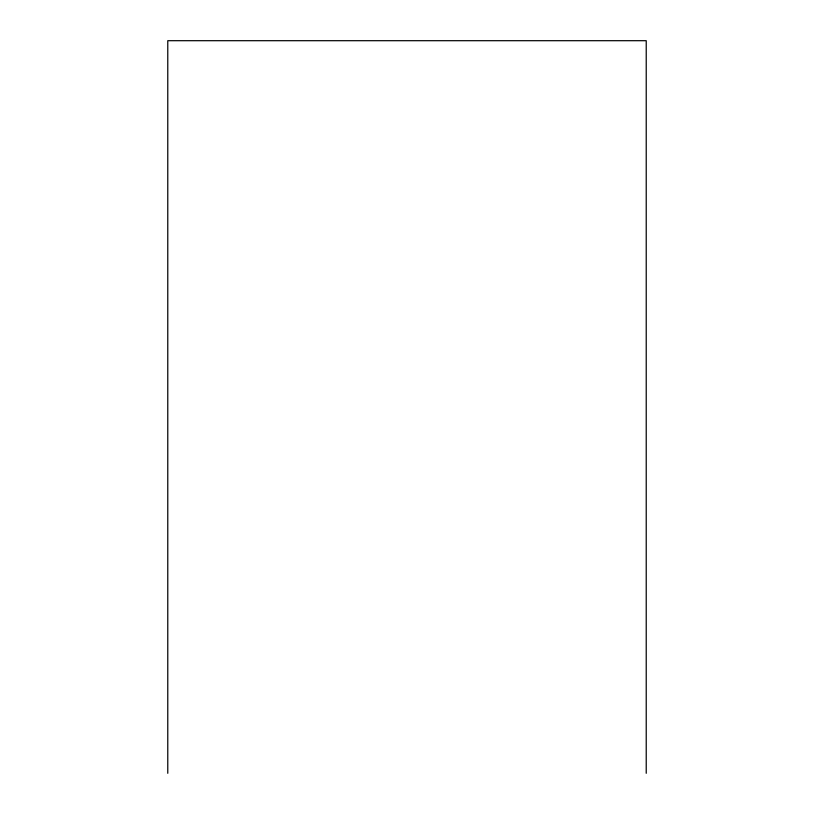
<?xml version="1.0" encoding="UTF-8"?>
<svg xmlns="http://www.w3.org/2000/svg" width="814" height="814" viewBox="0 0 814 814"><rect width="100%" height="100%" fill="white"/><g stroke="black" fill="none" stroke-linecap="round" stroke-linejoin="round"><path stroke-width="1.22" d="M646.224 773.3L646.224 40.7L167.776 40.7L167.776 773.3"/></g></svg>
